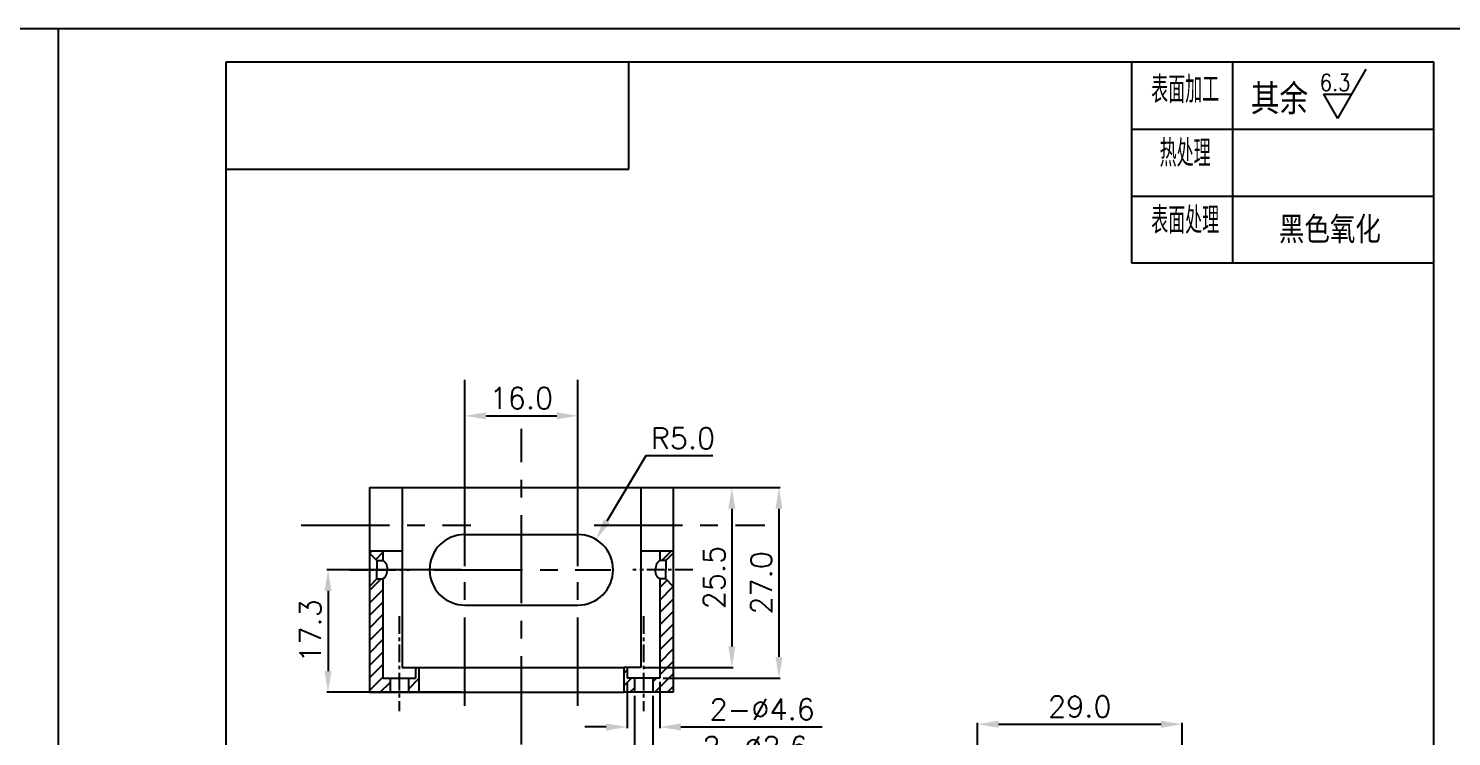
# Model space of a CAD drawing. Extents: x 2854 to 5858, y -1165 to 723.
# Drawn here: x 4812.1 to 5013.6, y -983.3 to -883 of the extents above; entities that cross this region are included whole.
import ezdxf
from ezdxf.enums import TextEntityAlignment as Align

# ---------------------------------------------------------------- set-up
doc = ezdxf.new("R2010")
doc.units = 0
doc.header["$MEASUREMENT"] = 0
doc.linetypes.add('PF_CENTER', pattern=[2, 1.25, -0.25, 0.25, -0.25])
doc.layers.get('0').update_dxf_attribs({"linetype": 'CONTINUOUS'})
doc.layers.get('DEFPOINTS').update_dxf_attribs({"linetype": 'CONTINUOUS'})
for name, color, linetype in [('SMPEN_CENTER', 4, 'PF_CENTER'), ('SMPEN_DIM', 3, 'CONTINUOUS'), ('SMPEN_HATCH', 6, 'CONTINUOUS'), ('SMPEN_TEXT', 6, 'CONTINUOUS'), ('SMPEN_THICK', 7, 'CONTINUOUS')]:
    doc.layers.add(name, color=color, linetype=linetype)
doc.styles.get("Standard").update_dxf_attribs({"font": 'txt.shx', "bigfont": 'hshztxt.shx'})
doc.styles.add('STYLE1', font='complex.shx', dxfattribs={"bigfont": 'hzdx.shx'})
doc.dimstyles.get("Standard").update_dxf_attribs({"dimtxt": 3, "dimasz": 3, "dimexe": 0.18, "dimexo": 0.5, "dimgap": 1, "dimtad": 1, "dimtoh": 1, "dimdec": 1, "dimzin": 0, "dimdsep": 46, "dimtxsty": 'Standard', "dimcen": 0, "dimadec": 1, "dimazin": 0, "dimtfac": 1, "dimtdec": 1, "dimtofl": 0, "dimtmove": 0, "dimatfit": 3, "dimfxl": 0, "dimtolj": 1, "dimtzin": 0, "dimarcsym": 0})
doc.dimstyles.new('STANDARD$0', dxfattribs={"dimtxt": 3, "dimasz": 3, "dimexe": 0.18, "dimexo": 0.5, "dimgap": 1, "dimtad": 1, "dimtoh": 1, "dimdec": 1, "dimzin": 0, "dimdsep": 46, "dimtxsty": 'Standard', "dimcen": 0, "dimadec": 1, "dimazin": 0, "dimtfac": 1, "dimtdec": 1, "dimtofl": 0, "dimtmove": 0, "dimatfit": 3, "dimfxl": 0, "dimtolj": 1, "dimtzin": 0, "dimarcsym": 0})

# ---------------------------------------------------------------- blocks, each defined once
blk = doc.blocks.new('ADDBOX3')
at = {"layer": 'SMPEN_THICK', "ltscale": 8}
for p, q in [((-45, -30), (-45, 0)), ((-30, 0), (-30, -30)), ((-45, -10), (0, -10)), ((-45, -20), (0, -20)), ((0, -30), (-45, -30))]:
    blk.add_line(p, q, dxfattribs=at)
at = {"layer": 'SMPEN_TEXT', "ltscale": 8, "width": 0.667}
for s, p in [('表面加工', (-37.05, -7.32)), ('热处理', (-37.05, -16.82)), ('表面处理', (-37.05, -26.82))]:
    blk.add_text(s, height=4, dxfattribs=at).set_placement(p, align=Align.BOTTOM_CENTER)
at = {"layer": 'SMPEN_TEXT', "ltscale": 8}
for tag, p in [('HEATTREATMENT', (-15.54, -17.14)), ('SURFACETREATMENT', (-13.33, -26.97))]:
    blk.add_attdef(tag, text='', height=3.5, dxfattribs=at).set_placement(p, align=Align.BOTTOM_CENTER)
blk = doc.blocks.new('*D319')
at = {"layer": 'DEFPOINTS', "color": 0, "ltscale": 10}
for p in [(4975.46, -981.57), (4946.46, -998.28), (4975.46, -998.28)]:
    blk.add_point(p, dxfattribs=at)
at = {"layer": 'SMPEN_DIM', "color": 0, "lineweight": -2, "ltscale": 10}
for p, q in [((4946.46, -997.78), (4946.46, -981.39)), ((4975.46, -997.78), (4975.46, -981.39)), ((4949.46, -981.57), (4972.46, -981.57))]:
    blk.add_line(p, q, dxfattribs=at)
at = {"layer": 'SMPEN_DIM', "color": 0, "ltscale": 10}
for points in [[(4949.46, -981.07), (4949.46, -982.07), (4946.46, -981.57)], [(4972.46, -981.07), (4972.46, -982.07), (4975.46, -981.57)]]:
    blk.add_solid(points, dxfattribs=at)
at = {"layer": 'SMPEN_DIM', "color": 0, "ltscale": 10, "insert": (4960.96, -979.07), "char_height": 3, "attachment_point": 5}
blk.add_mtext('\\A1;29.0', dxfattribs=at)
blk = doc.blocks.new('*D327')
at = {"layer": 'DEFPOINTS', "color": 0, "ltscale": 10}
for p in [(4898.78, -948.04), (4898.78, -973.54), (4911.68, -973.54)]:
    blk.add_point(p, dxfattribs=at)
at = {"layer": 'SMPEN_DIM', "color": 0, "lineweight": -2, "ltscale": 10}
for p, q in [((4899.28, -948.04), (4911.86, -948.04)), ((4911.68, -951.04), (4911.68, -970.54)), ((4899.28, -973.54), (4911.86, -973.54))]:
    blk.add_line(p, q, dxfattribs=at)
at = {"layer": 'SMPEN_DIM', "color": 0, "ltscale": 10}
for points in [[(4911.18, -951.04), (4912.18, -951.04), (4911.68, -948.04)], [(4911.18, -970.54), (4912.18, -970.54), (4911.68, -973.54)]]:
    blk.add_solid(points, dxfattribs=at)
at = {"layer": 'SMPEN_DIM', "color": 0, "ltscale": 10, "insert": (4909.18, -960.79), "char_height": 3, "attachment_point": 5, "rotation": 90}
blk.add_mtext('\\A1;25.5', dxfattribs=at)
blk = doc.blocks.new('*D334')
at = {"layer": 'DEFPOINTS', "color": 0, "ltscale": 10}
for p in [(4898.78, -948.04), (4901.48, -975.04), (4918.36, -975.04)]:
    blk.add_point(p, dxfattribs=at)
at = {"layer": 'SMPEN_DIM', "color": 0, "lineweight": -2, "ltscale": 10}
for p, q in [((4899.28, -948.04), (4918.54, -948.04)), ((4918.36, -951.04), (4918.36, -972.04)), ((4901.98, -975.04), (4918.54, -975.04))]:
    blk.add_line(p, q, dxfattribs=at)
at = {"layer": 'SMPEN_DIM', "color": 0, "ltscale": 10}
for points in [[(4917.86, -951.04), (4918.86, -951.04), (4918.36, -948.04)], [(4917.86, -972.04), (4918.86, -972.04), (4918.36, -975.04)]]:
    blk.add_solid(points, dxfattribs=at)
at = {"layer": 'SMPEN_DIM', "color": 0, "ltscale": 10, "insert": (4915.86, -961.54), "char_height": 3, "attachment_point": 5, "rotation": 90}
blk.add_mtext('\\A1;27.0', dxfattribs=at)
blk = doc.blocks.new('*D336')
at = {"layer": 'DEFPOINTS', "color": 0, "ltscale": 10}
for p in [(4889.88, -937.88), (4873.88, -959.69), (4889.88, -959.69)]:
    blk.add_point(p, dxfattribs=at)
at = {"layer": 'SMPEN_DIM', "color": 0, "lineweight": -2, "ltscale": 10}
for p, q in [((4873.88, -959.19), (4873.88, -937.7)), ((4876.88, -937.88), (4886.88, -937.88)), ((4889.88, -959.19), (4889.88, -937.7))]:
    blk.add_line(p, q, dxfattribs=at)
at = {"layer": 'SMPEN_DIM', "color": 0, "ltscale": 10}
for points in [[(4876.88, -937.38), (4876.88, -938.38), (4873.88, -937.88)], [(4886.88, -937.38), (4886.88, -938.38), (4889.88, -937.88)]]:
    blk.add_solid(points, dxfattribs=at)
at = {"layer": 'SMPEN_DIM', "color": 0, "ltscale": 10, "insert": (4881.88, -935.38), "char_height": 3, "attachment_point": 5}
blk.add_mtext('\\A1;16.0', dxfattribs=at)
blk = doc.blocks.new('*D337')
at = {"layer": 'DEFPOINTS', "color": 0, "ltscale": 10}
for p in [(4873.88, -959.69), (4854.5, -977.04), (4873.88, -977.04)]:
    blk.add_point(p, dxfattribs=at)
at = {"layer": 'SMPEN_DIM', "color": 0, "lineweight": -2, "ltscale": 10}
for p, q in [((4873.38, -959.69), (4854.32, -959.69)), ((4854.5, -962.69), (4854.5, -974.04)), ((4873.38, -977.04), (4854.32, -977.04))]:
    blk.add_line(p, q, dxfattribs=at)
at = {"layer": 'SMPEN_DIM', "color": 0, "ltscale": 10}
for points in [[(4854, -962.69), (4855, -962.69), (4854.5, -959.69)], [(4854, -974.04), (4855, -974.04), (4854.5, -977.04)]]:
    blk.add_solid(points, dxfattribs=at)
at = {"layer": 'SMPEN_DIM', "color": 0, "ltscale": 10, "insert": (4852, -968.36), "char_height": 3, "attachment_point": 5, "rotation": 90}
blk.add_mtext('\\A1;17.3', dxfattribs=at)
blk = doc.blocks.new('*D705')
at = {"layer": 'DEFPOINTS', "color": 0, "ltscale": 10}
for p in [(4892.44, -955.39), (4889.88, -959.69)]:
    blk.add_point(p, dxfattribs=at)
at = {"layer": 'SMPEN_DIM', "color": 0, "lineweight": -2, "ltscale": 10}
for p, q in [((4899.51, -943.56), (4893.98, -952.82)), ((4909.01, -943.56), (4899.51, -943.56))]:
    blk.add_line(p, q, dxfattribs=at)
at = {"layer": 'SMPEN_DIM', "color": 0, "ltscale": 10}
blk.add_solid([(4893.55, -952.56), (4894.41, -953.07), (4892.44, -955.39)], dxfattribs=at)
at = {"layer": 'SMPEN_DIM', "color": 0, "ltscale": 10, "insert": (4904.76, -941.06), "char_height": 3, "attachment_point": 5}
blk.add_mtext('\\A1;R5.0', dxfattribs=at)
blk = doc.blocks.new('*D744')
at = {"layer": 'DEFPOINTS', "color": 0, "ltscale": 10}
for p in [(4896.88, -975.04), (4901.48, -975.04), (4901.48, -981.96)]:
    blk.add_point(p, dxfattribs=at)
at = {"layer": 'SMPEN_DIM', "color": 0, "lineweight": -2, "ltscale": 10}
for p, q in [((4896.88, -975.54), (4896.88, -982.14)), ((4901.48, -975.54), (4901.48, -982.14)), ((4893.88, -981.96), (4890.88, -981.96)), ((4904.48, -981.96), (4924.48, -981.96))]:
    blk.add_line(p, q, dxfattribs=at)
at = {"layer": 'SMPEN_DIM', "color": 0, "ltscale": 10}
for points in [[(4893.88, -981.46), (4893.88, -982.46), (4896.88, -981.96)], [(4904.48, -981.46), (4904.48, -982.46), (4901.48, -981.96)]]:
    blk.add_solid(points, dxfattribs=at)
at = {"layer": 'SMPEN_DIM', "color": 0, "ltscale": 10, "insert": (4915.98, -979.46), "char_height": 3, "attachment_point": 5}
blk.add_mtext('\\A1;2-%%c4.6', dxfattribs=at)
blk = doc.blocks.new('*D745')
at = {"layer": 'DEFPOINTS', "color": 0, "ltscale": 10}
for p in [(4897.88, -977.04), (4900.48, -977.04), (4900.48, -987.29)]:
    blk.add_point(p, dxfattribs=at)
at = {"layer": 'SMPEN_DIM', "color": 0, "lineweight": -2, "ltscale": 10}
for p, q in [((4897.88, -977.54), (4897.88, -987.47)), ((4900.48, -977.54), (4900.48, -987.47)), ((4894.88, -987.29), (4891.88, -987.29)), ((4903.48, -987.29), (4923.48, -987.29))]:
    blk.add_line(p, q, dxfattribs=at)
at = {"layer": 'SMPEN_DIM', "color": 0, "ltscale": 10}
for points in [[(4894.88, -986.79), (4894.88, -987.79), (4897.88, -987.29)], [(4903.48, -986.79), (4903.48, -987.79), (4900.48, -987.29)]]:
    blk.add_solid(points, dxfattribs=at)
at = {"layer": 'SMPEN_DIM', "color": 0, "ltscale": 10, "insert": (4914.98, -984.79), "char_height": 3, "attachment_point": 5}
blk.add_mtext('\\A1;2-%%c2.6', dxfattribs=at)

msp = doc.modelspace()

# ---------------------------------------------------------------- hatches: boundary and pattern name
at = {"layer": 'SMPEN_HATCH', "ltscale": 10}
h = msp.add_hatch(dxfattribs=at)
h.set_pattern_fill('ANSI31', color=256, scale=10, style=0)
h.paths.add_polyline_path([(4901.48, -958.39), (4902.33, -958.39), (4903.38, -957.34), (4903.38, -956.99), (4901.48, -956.99)])
h.paths.add_polyline_path([(4901.48, -975.04), (4900.48, -975.04), (4900.48, -977.04), (4903.38, -977.04), (4903.38, -962.04), (4902.33, -960.99), (4901.48, -960.99)])
h.paths.add_polyline_path([(4897.88, -975.04), (4896.88, -975.04), (4896.88, -973.54), (4896.38, -973.54), (4896.38, -977.04), (4897.88, -977.04)])
h.paths.add_polyline_path([(4867.38, -973.54), (4866.88, -973.54), (4866.88, -975.04), (4865.88, -975.04), (4865.88, -977.04), (4867.38, -977.04)])
h.paths.add_polyline_path([(4862.28, -975.04), (4862.28, -960.99), (4861.43, -960.99), (4860.38, -962.04), (4860.38, -977.04), (4863.28, -977.04), (4863.28, -975.04)])
h.paths.add_polyline_path([(4860.38, -956.99), (4860.38, -957.34), (4861.43, -958.39), (4862.28, -958.39), (4862.28, -956.99)])

# ---------------------------------------------------------------- linework, layer by layer
for p, q in [((4840.08, -887.75), (5011.08, -887.75)), ((4860.38, -948.04), (4860.38, -977.04)), ((4864.98, -948.04), (4864.98, -973.54)), ((4898.78, -948.04), (4898.78, -973.54)), ((4903.38, -948.04), (4903.38, -977.04)), ((4860.38, -957.34), (4861.43, -958.39)), ((4861.43, -958.39), (4861.43, -959.69)), ((4861.43, -958.39), (4862.28, -958.39)), ((4902.33, -958.39), (4901.48, -958.39)), ((4903.38, -957.34), (4902.33, -958.39)), ((4902.33, -958.39), (4902.33, -959.69)), ((4860.38, -962.04), (4861.43, -960.99)), ((4861.43, -960.99), (4861.43, -959.69)), ((4861.43, -960.99), (4862.28, -960.99)), ((4902.33, -960.99), (4901.48, -960.99)), ((4902.33, -960.99), (4902.33, -959.69)), ((4903.38, -962.04), (4902.33, -960.99)), ((4862.28, -975.04), (4866.88, -975.04)), ((4864.98, -973.54), (4867.38, -973.54)), ((4867.38, -973.54), (4867.38, -977.04)), ((4896.38, -973.54), (4896.38, -977.04)), ((4898.78, -973.54), (4896.38, -973.54)), ((4901.48, -975.04), (4896.88, -975.04)), ((4860.38, -977.04), (4867.38, -977.04)), ((4903.38, -977.04), (4896.38, -977.04))]:
    msp.add_line(p, q)
at = {"linetype": 'Continuous'}
for p, q in [((4840.08, -1160.4), (4840.08, -887.75)), ((5011.08, -1160.4), (5011.08, -887.75))]:
    msp.add_line(p, q, dxfattribs=at)
at = {"ltscale": 10}
for p, q in [((4860.38, -948.04), (4903.38, -948.04)), ((4873.88, -954.69), (4889.88, -954.69)), ((4860.38, -956.99), (4864.98, -956.99)), ((4898.78, -956.99), (4903.38, -956.99)), ((4873.88, -964.69), (4889.88, -964.69)), ((4867.38, -973.54), (4896.38, -973.54)), ((4867.38, -977.04), (4896.38, -977.04))]:
    msp.add_line(p, q, dxfattribs=at)
at = {"ltscale": 2}
for p, q in [((4862.28, -956.99), (4862.28, -958.39)), ((4901.48, -956.99), (4901.48, -958.39)), ((4862.28, -960.99), (4862.28, -975.04)), ((4901.48, -960.99), (4901.48, -975.04)), ((4863.28, -975.04), (4863.28, -977.04)), ((4865.88, -975.04), (4865.88, -977.04)), ((4866.88, -973.54), (4866.88, -975.04)), ((4896.88, -973.54), (4896.88, -975.04)), ((4897.88, -975.04), (4897.88, -977.04)), ((4900.48, -975.04), (4900.48, -977.04))]:
    msp.add_line(p, q, dxfattribs=at)
for points in [[(4862.28, -958.39), (4862.39, -958.47), (4862.49, -958.55), (4862.56, -958.62), (4862.62, -958.68), (4862.66, -958.74), (4862.69, -958.8), (4862.72, -958.85), (4862.74, -958.91), (4862.76, -958.96), (4862.78, -959.01), (4862.79, -959.06), (4862.81, -959.11), (4862.82, -959.16), (4862.83, -959.21), (4862.84, -959.26), (4862.85, -959.3), (4862.87, -959.36), (4862.87, -959.41), (4862.88, -959.49), (4862.89, -959.59), (4862.9, -959.69)], [(4901.48, -958.39), (4901.36, -958.47), (4901.27, -958.55), (4901.19, -958.62), (4901.14, -958.68), (4901.09, -958.74), (4901.06, -958.8), (4901.03, -958.85), (4901.01, -958.91), (4900.99, -958.96), (4900.98, -959.01), (4900.96, -959.06), (4900.95, -959.11), (4900.93, -959.16), (4900.92, -959.21), (4900.91, -959.26), (4900.9, -959.3), (4900.89, -959.36), (4900.88, -959.41), (4900.87, -959.49), (4900.86, -959.59), (4900.86, -959.69)], [(4862.28, -960.99), (4862.39, -960.9), (4862.49, -960.82), (4862.56, -960.75), (4862.62, -960.69), (4862.66, -960.63), (4862.69, -960.57), (4862.72, -960.52), (4862.74, -960.46), (4862.76, -960.41), (4862.78, -960.36), (4862.79, -960.31), (4862.81, -960.26), (4862.82, -960.21), (4862.83, -960.16), (4862.84, -960.12), (4862.85, -960.07), (4862.87, -960.02), (4862.87, -959.96), (4862.88, -959.88), (4862.89, -959.78), (4862.9, -959.69)], [(4901.48, -960.99), (4901.36, -960.9), (4901.27, -960.82), (4901.19, -960.75), (4901.14, -960.69), (4901.09, -960.63), (4901.06, -960.57), (4901.03, -960.52), (4901.01, -960.46), (4900.99, -960.41), (4900.98, -960.36), (4900.96, -960.31), (4900.95, -960.26), (4900.93, -960.21), (4900.92, -960.16), (4900.91, -960.12), (4900.9, -960.07), (4900.89, -960.02), (4900.88, -959.96), (4900.87, -959.88), (4900.86, -959.78), (4900.86, -959.69)]]:
    msp.add_lwpolyline(points)
at = {"ltscale": 10}
for centre, start, end in [((4873.88, -959.69), 90, 270), ((4889.88, -959.69), 270, 90)]:
    msp.add_arc(centre, 5, start, end, dxfattribs=at)
at = {"layer": 'SMPEN_CENTER', "ltscale": 10}
for p, q in [((4873.88, -978.95), (4873.88, -932.76)), ((4889.88, -978.95), (4889.88, -932.76)), ((4881.88, -984.44), (4881.88, -939.71)), ((4850.7, -953.39), (4874.72, -953.39)), ((4892.21, -953.39), (4916.36, -953.39)), ((4869.52, -959.69), (4894.56, -959.69))]:
    msp.add_line(p, q, dxfattribs=at)
at = {"layer": 'SMPEN_CENTER', "ltscale": 2}
for p, q in [((4857.6, -959.69), (4866.08, -959.69)), ((4906.15, -959.69), (4897.68, -959.69)), ((4864.58, -966.28), (4864.58, -979.71)), ((4899.18, -966.28), (4899.18, -979.71))]:
    msp.add_line(p, q, dxfattribs=at)
at = {"layer": 'SMPEN_DIM'}
for p, q in [((5001.48, -888.79), (4997.45, -895.77)), ((4995.45, -892.32), (4999.44, -892.32)), ((4995.45, -892.32), (4997.45, -895.77))]:
    msp.add_line(p, q, dxfattribs=at)
at = {"layer": 'SMPEN_THICK', "color": 1}
for p, q in [((4616.83, -883), (4816.33, -883)), ((4616.83, -883), (4816.33, -883)), ((4716.58, -883), (4816.33, -883)), ((4816.33, -883), (5015.83, -883)), ((4816.33, -883), (5015.83, -883)), ((4816.33, -883), (4916.08, -883)), ((4816.33, -883), (4916.08, -883)), ((4916.08, -883), (4965.95, -883)), ((4916.08, -883), (5015.83, -883))]:
    msp.add_line(p, q, dxfattribs=at)
at = {"layer": 'SMPEN_THICK', "color": 1, "linetype": 'Continuous'}
for p, q in [((4816.33, -1165.15), (4816.33, -883)), ((4816.33, -1165.15), (4816.33, -883)), ((4816.33, -1165.15), (4816.33, -883)), ((4816.33, -1165.15), (4816.33, -883)), ((4816.33, -1165.15), (4816.33, -883)), ((4816.33, -1165.15), (4816.33, -883)), ((4816.33, -1165.15), (4816.33, -883)), ((4816.33, -1165.15), (4816.33, -883)), ((4816.33, -1165.15), (4816.33, -883)), ((4816.33, -1165.15), (4816.33, -883)), ((4897.08, -902.95), (4897.08, -887.75)), ((4840.08, -902.95), (4897.08, -902.95))]:
    msp.add_line(p, q, dxfattribs=at)

# ---------------------------------------------------------------- block references
at = {"layer": 'SMPEN_THICK', "xscale": 0.9499999999998181, "yscale": 0.9500000000002728, "zscale": 0.95}
msp.add_blockref('ADDBOX3', (5011.08, -887.75), dxfattribs=at)

# ---------------------------------------------------------------- texts
at = {"layer": 'SMPEN_DIM', "style": 'STYLE1'}
for s, height, p in [('其余', 4.275, (4989.23, -892.79)), ('黑色氧化', 3.8, (4996.37, -911.33))]:
    msp.add_text(s, height=height, dxfattribs=at).set_placement(p, align=Align.MIDDLE)
at = {"layer": 'SMPEN_DIM', "width": 0.85}
msp.add_text('6.3', height=2.375, dxfattribs=at).set_placement((4997.12, -890.66), align=Align.MIDDLE)

# ---------------------------------------------------------------- dimensions: what is measured, and where the dimension line sits
at = {"layer": 'SMPEN_DIM', "ltscale": 10}
dim = msp.add_linear_dim(base=(4889.88, -937.88), p1=(4873.88, -959.69), p2=(4889.88, -959.69), dimstyle='STANDARD$0', dxfattribs=at)
dim.commit()
dim.dimension.update_dxf_attribs({"geometry": '*D336', "text_midpoint": (4881.88, -935.38)})
dim = msp.add_radius_dim(center=(4889.88, -959.69), mpoint=(4892.44, -955.39), dimstyle='Standard', dxfattribs=at)
dim.commit()
dim.dimension.update_dxf_attribs({"geometry": '*D705', "text_midpoint": (4904.76, -943.56), "dimtype": 164})
dim = msp.add_linear_dim(base=(4911.68, -973.54), p1=(4898.78, -948.04), p2=(4898.78, -973.54), angle=90, dimstyle='STANDARD$0', dxfattribs=at)
dim.commit()
dim.dimension.update_dxf_attribs({"geometry": '*D327', "text_midpoint": (4911.68, -960.79), "dimtype": 160})
for base, p1, p2, picture, middle in [((4918.36, -975.04), (4898.78, -948.04), (4901.48, -975.04), '*D334', (4915.86, -961.54)), ((4854.49564778, -977.03548356), (4873.87665803, -959.68548356), (4873.87665803, -977.03548356), '*D337', (4851.99564778, -968.36048356))]:
    dim = msp.add_linear_dim(base=base, p1=p1, p2=p2, angle=90, dimstyle='STANDARD$0', dxfattribs=at)
    dim.commit()
    dim.dimension.update_dxf_attribs({"geometry": picture, "text_midpoint": middle})
for base, p1, p2, picture, middle in [((4901.48, -981.96), (4896.88, -975.04), (4901.48, -975.04), '*D744', (4915.98, -979.46)), ((4900.48, -987.29), (4897.88, -977.04), (4900.48, -977.04), '*D745', (4914.98, -984.79))]:
    dim = msp.add_linear_dim(base=base, p1=p1, p2=p2, text='2-%%c<>', dimstyle='STANDARD$0', dxfattribs=at)
    dim.commit()
    dim.dimension.update_dxf_attribs({"geometry": picture, "text_midpoint": middle})
dim = msp.add_linear_dim(base=(4975.46, -981.57), p1=(4946.46, -998.28), p2=(4975.46, -998.28), dimstyle='STANDARD$0', dxfattribs=at)
dim.commit()
dim.dimension.update_dxf_attribs({"geometry": '*D319', "text_midpoint": (4960.96, -981.57), "dimtype": 160})

doc.saveas('drawing.dxf')
